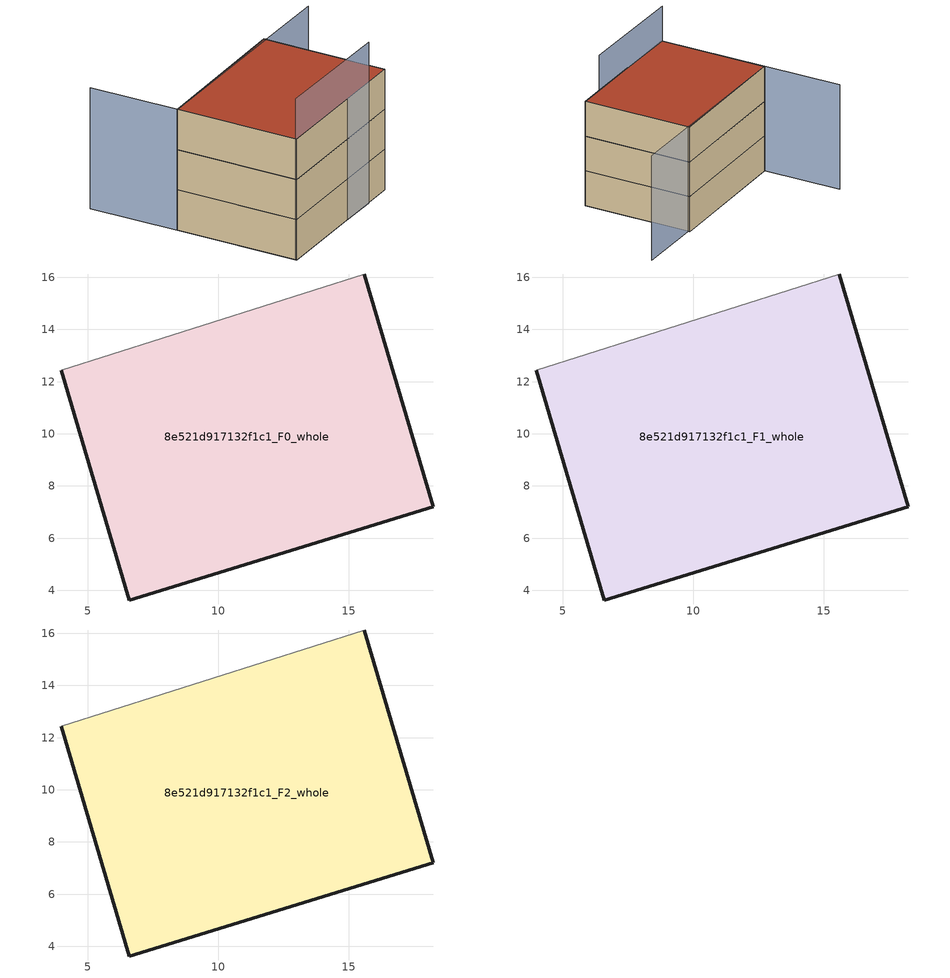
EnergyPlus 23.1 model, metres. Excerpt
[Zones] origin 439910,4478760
8e521d917132f1c1_F0_whole
 floor ground (EU_floor_Construction): 18.23,7.2 15.6,16.12 3.99,12.44 6.59,3.63 z0
 wall outside (EU_wall_Construction): 15.6,16.12 18.23,7.2 6.59,3.63 3.99,12.44 z0:3
 wall adiabatic (EU_wall_Construction): 3.99,12.44 15.6,16.12 z0:3
8e521d917132f1c1_F1_whole
 floor to 8e521d917132f1c1_F0_whole (EU_floor_Construction): 18.23,7.2 15.6,16.12 3.99,12.44 6.59,3.63 z3
 wall outside (EU_wall_Construction): 15.6,16.12 18.23,7.2 6.59,3.63 3.99,12.44 z3:6
 wall adiabatic (EU_wall_Construction): 3.99,12.44 15.6,16.12 z3:6
8e521d917132f1c1_F2_whole
 floor to 8e521d917132f1c1_F1_whole (EU_floor_Construction): 18.23,7.2 15.6,16.12 3.99,12.44 6.59,3.63 z6
 wall outside (EU_wall_Construction): 15.6,16.12 18.23,7.2 6.59,3.63 3.99,12.44 z6:9
 wall adiabatic (EU_wall_Construction): 3.99,12.44 15.6,16.12 z6:9
 roof outside (EU_roof_Construction): 15.6,16.12 18.23,7.2 6.59,3.63 3.99,12.44 z9
shading: 6.57,3.7 16.06,6.5 z0:12; 21.17,17.64 4,12.44 / 4,12.44 2.07,18.82 z0:9
[Building]
EU S2 Campaign: North Axis=0; Terrain=City; Solar Distribution=FullExterior
[Site:Location]
Madrid: Latitude=40.5; Longitude=-3.5; Time Zone=1; Elevation=609
[SizingPeriod:WeatherFileDays]
AnnualSizingPeriod: Begin Month=1; Begin Day of Month=1; End Month=12; End Day of Month=31; Day of Week for Start Day=Monday; Use Weather File Daylight Saving Period=No; Use Weather File Rain and Snow Indicators=No
[MATERIAL]
EU_InternalMass_Material: Roughness=MediumRough; Thickness=0.1; Conductivity=1; Density=1800; Specific Heat=900; Thermal Absorptance=0.9; Solar Absorptance=0.7; Visible Absorptance=0.7
[MATERIAL:NOMASS] Roughness=MediumRough; Thermal Absorptance=0.9; Solar Absorptance=0.7; Visible Absorptance=0.7
Name | Thermal Resistance
EU_wall_NoMass; EU_roof_NoMass | 2.16768
EU_floor_NoMass | 1.14339
[CONSTRUCTION]
EU_wall_Construction: EU_wall_NoMass
EU_roof_Construction: EU_roof_NoMass
EU_floor_Construction: EU_floor_NoMass
EU_InternalMass_Construction: EU_InternalMass_Material
[ZONE] Type=1; Multiplier=1; Ceiling Height=autocalculate; Volume=337.672; Floor Area=autocalculate; Part of Total Floor Area=Yes
8e521d917132f1c1_F0_whole; 8e521d917132f1c1_F1_whole; 8e521d917132f1c1_F2_whole
[INTERNALMASS] Construction=EU_InternalMass_Construction; Surface Area=112.558
Name | Zone or ZoneList
8e521d917132f1c1_F0_whole_EU_InternalMass | 8e521d917132f1c1_F0_whole
8e521d917132f1c1_F1_whole_EU_InternalMass | 8e521d917132f1c1_F1_whole
8e521d917132f1c1_F2_whole_EU_InternalMass | 8e521d917132f1c1_F2_whole
[OTHEREQUIPMENT] Fuel Type=Electricity; Design Level Calculation Method=Watts/Area; Power per Zone Floor Area=1; Fraction Latent=0; Fraction Radiant=0; Fraction Lost=0; Carbon Dioxide Generation Rate=0; EndUse Subcategory=EU_Step8_InternalGains
Name | Zone or ZoneList or Space or SpaceList | Schedule
EU_Step8_InternalGain_8e521d917132f1c1_F0_whole_f000 | 8e521d917132f1c1_F0_whole | EU_Step8_GainSchedule_8e521d917132f1c1_F0_whole_f000
EU_Step8_InternalGain_8e521d917132f1c1_F1_whole_f000 | 8e521d917132f1c1_F1_whole | EU_Step8_GainSchedule_8e521d917132f1c1_F1_whole_f000
EU_Step8_InternalGain_8e521d917132f1c1_F2_whole_f000 | 8e521d917132f1c1_F2_whole | EU_Step8_GainSchedule_8e521d917132f1c1_F2_whole_f000
[ZONEVENTILATION:DESIGNFLOWRATE] Schedule=EU_AlwaysOn; Design Flow Rate Calculation Method=AirChanges/Hour; Air Changes per Hour=0.480546; Ventilation Type=Natural; Fan Pressure Rise=0; Fan Total Efficiency=1; Constant Term Coefficient=1; Temperature Term Coefficient=0; Velocity Term Coefficient=0; Velocity Squared Term Coefficient=0; Minimum Indoor Temperature=-100; Maximum Indoor Temperature=100; Delta Temperature=-100; Minimum Outdoor Temperature=-100; Maximum Outdoor Temperature=100; Maximum Wind Speed=40
Name | Zone or ZoneList or Space or SpaceList
EU_ConstantAir_8e521d917132f1c1_F0_whole | 8e521d917132f1c1_F0_whole
EU_ConstantAir_8e521d917132f1c1_F1_whole | 8e521d917132f1c1_F1_whole
EU_ConstantAir_8e521d917132f1c1_F2_whole | 8e521d917132f1c1_F2_whole
[HVACTEMPLATE:THERMOSTAT] Constant Heating Setpoint=20; Constant Cooling Setpoint=50
EU_HeatOnly_8e521d917132f1c1_F0_whole; EU_HeatOnly_8e521d917132f1c1_F1_whole; EU_HeatOnly_8e521d917132f1c1_F2_whole
[HVACTEMPLATE:ZONE:IDEALLOADSAIRSYSTEM] System Availability Schedule=EU_AlwaysOn; Maximum Heating Supply Air Temperature=50; Minimum Cooling Supply Air Temperature=13; Maximum Heating Supply Air Humidity Ratio=0.0156; Minimum Cooling Supply Air Humidity Ratio=0.0077; Heating Limit=NoLimit; Cooling Limit=NoLimit; Heating Availability Schedule=EU_AlwaysOn; Cooling Availability Schedule=EU_CoolingOff; Dehumidification Control Type=ConstantSensibleHeatRatio; Cooling Sensible Heat Ratio=0.7; Dehumidification Setpoint=60; Humidification Control Type=None; Humidification Setpoint=30; Outdoor Air Method=None; Outdoor Air Flow Rate per Person=0.00944; Outdoor Air Flow Rate per Zone Floor Area=0; Outdoor Air Flow Rate per Zone=0; Demand Controlled Ventilation Type=None; Outdoor Air Economizer Type=NoEconomizer; Heat Recovery Type=None; Sensible Heat Recovery Effectiveness=0.7; Latent Heat Recovery Effectiveness=0.65
Name | Template Thermostat
8e521d917132f1c1_F0_whole | EU_HeatOnly_8e521d917132f1c1_F0_whole
8e521d917132f1c1_F1_whole | EU_HeatOnly_8e521d917132f1c1_F1_whole
8e521d917132f1c1_F2_whole | EU_HeatOnly_8e521d917132f1c1_F2_whole
[SIZING:ZONE] Zone Cooling Design Supply Air Temperature Input Method=SupplyAirTemperature; Zone Cooling Design Supply Air Temperature=13; Zone Heating Design Supply Air Temperature Input Method=SupplyAirTemperature; Zone Heating Design Supply Air Temperature=50; Zone Cooling Design Supply Air Humidity Ratio=0.008; Zone Heating Design Supply Air Humidity Ratio=0.008; Cooling Design Air Flow Method=DesignDay; Cooling Design Air Flow Rate=0; Cooling Minimum Air Flow per Zone Floor Area=0.000762; Cooling Minimum Air Flow=0; Cooling Minimum Air Flow Fraction=0.2; Heating Design Air Flow Method=DesignDay; Heating Design Air Flow Rate=0; Heating Maximum Air Flow per Zone Floor Area=0.002032; Heating Maximum Air Flow=0.141576; Heating Maximum Air Flow Fraction=0.3; Account for Dedicated Outdoor Air System=No; Dedicated Outdoor Air System Control Strategy=NeutralSupplyAir; Dedicated Outdoor Air Low Setpoint Temperature for Design=autosize; Dedicated Outdoor Air High Setpoint Temperature for Design=autosize; Zone Load Sizing Method=Sensible Load Only No Latent Load; Zone Latent Cooling Design Supply Air Humidity Ratio Input Method=HumidityRatioDifference; Zone Cooling Design Supply Air Humidity Ratio Difference=0.005; Zone Latent Heating Design Supply Air Humidity Ratio Input Method=HumidityRatioDifference; Zone Humidification Design Supply Air Humidity Ratio Difference=0.005
8e521d917132f1c1_F0_whole; 8e521d917132f1c1_F1_whole; 8e521d917132f1c1_F2_whole
[SCHEDULE:CONSTANT]
Name | Hourly Value
EU_AlwaysOn | 1
EU_CoolingOff | 0
[SCHEDULE:FILE] Column Number=1; Rows to Skip at Top=0; Number of Hours of Data=8760; Column Separator=Comma; Interpolate to Timestep=No; Minutes per Item=60; Adjust Schedule for Daylight Savings=Yes
Name | File
EU_Step8_GainSchedule_8e521d917132f1c1_F0_whole_f000 | C:\Users\o_iseri\Desktop\OpenUBEM\openubem\outputs\eu_evidence\EU-21\finding249_remedy_validation\t03_energyplus\ES-MAD-BERRUGUETE\8e521d917132f1c1\8e521d917132f1c1_F0_whole_f000_gain.csv
EU_Step8_GainSchedule_8e521d917132f1c1_F1_whole_f000 | C:\Users\o_iseri\Desktop\OpenUBEM\openubem\outputs\eu_evidence\EU-21\finding249_remedy_validation\t03_energyplus\ES-MAD-BERRUGUETE\8e521d917132f1c1\8e521d917132f1c1_F1_whole_f000_gain.csv
EU_Step8_GainSchedule_8e521d917132f1c1_F2_whole_f000 | C:\Users\o_iseri\Desktop\OpenUBEM\openubem\outputs\eu_evidence\EU-21\finding249_remedy_validation\t03_energyplus\ES-MAD-BERRUGUETE\8e521d917132f1c1\8e521d917132f1c1_F2_whole_f000_gain.csv
